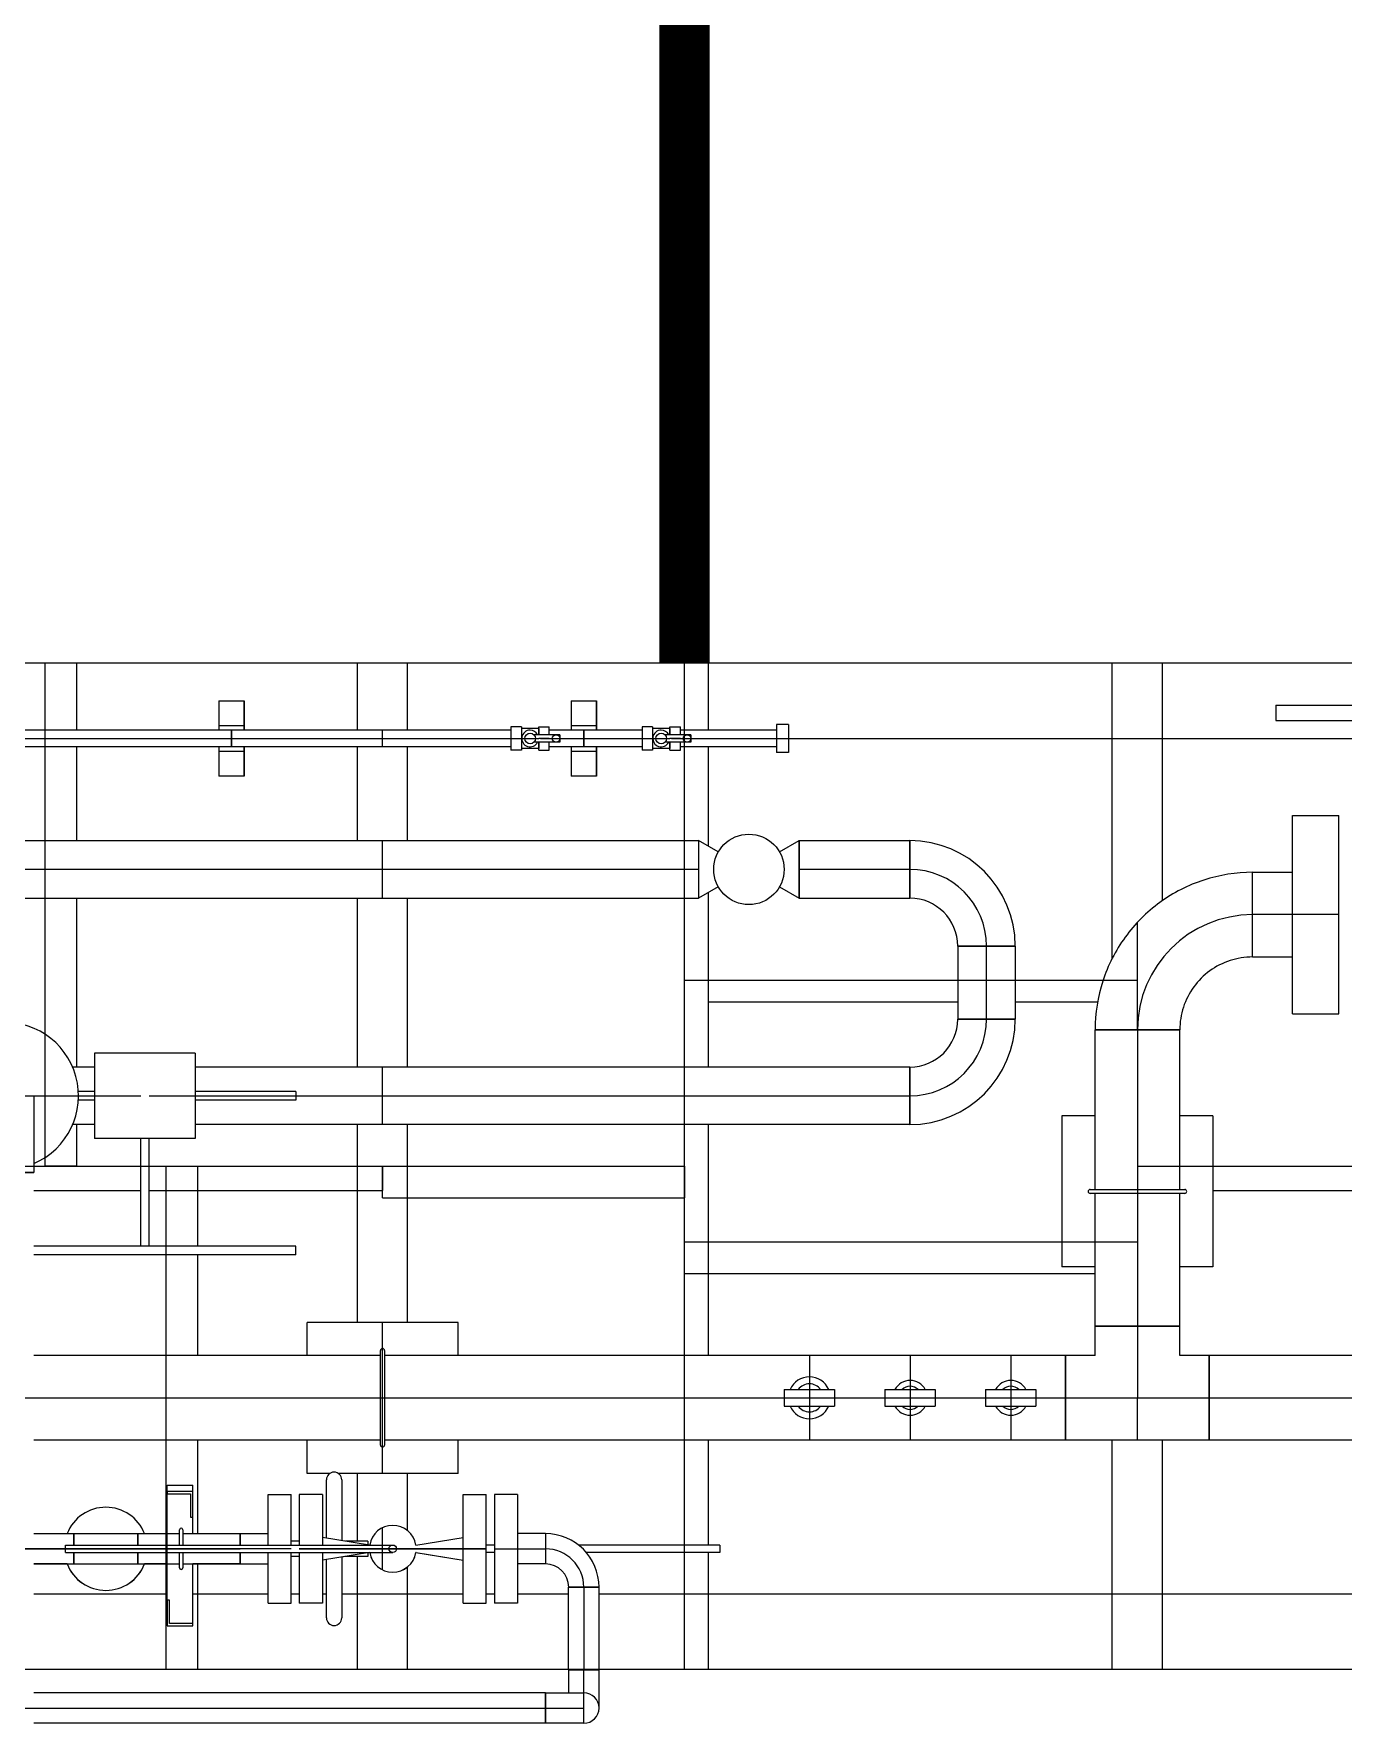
# Model space of a CAD drawing. Header units: inches. Extents: x 517790 to 538444, y 301815 to 302461.
# Drawn here: x 517887.727 to 517890.415, y 302300.91 to 302304.378 of the extents above; entities that cross this region are included whole.
import ezdxf

# ---------------------------------------------------------------- set-up
doc = ezdxf.new("R2010")
doc.units = ezdxf.units.IN
doc.header["$MEASUREMENT"] = 0
doc.layers.add('电气-接地设计-接地线', color=3, linetype='接地线')
doc.layers.add('硅胶总平面底图 工艺装置区', color=253, linetype='Continuous')
doc.styles.add('EESLTYPE', font='TXT.shx')
doc.linetypes.add('接地线', pattern='A,500,["/",EESLTYPE,S=200,R=0,X=0,Y=-100],-200,60,-200', length=960)

msp = doc.modelspace()

# ---------------------------------------------------------------- linework, layer by layer
at = {"layer": '电气-接地设计-接地线', "color": 1, "linetype": '接地线', "ltscale": 0.005, "const_width": 0.1033}
msp.add_lwpolyline([(517889.0625, 302303.0865), (517889.0625, 302318.0694)], dxfattribs=at)
at = {"layer": '硅胶总平面底图 工艺装置区', "color": 253, "linetype": 'Continuous', "lineweight": -3}
for p, q in [((517886.3758, 302303.0865), (517892.7988, 302303.0865)), ((517887.7501, 302302.9487), (517887.7501, 302303.0865)), ((517887.7501, 302303.0865), (517887.8152, 302303.0865)), ((517887.8152, 302302.9487), (517887.8152, 302303.0865)), ((517888.3908, 302302.9487), (517888.3908, 302303.0865)), ((517888.3908, 302303.0865), (517888.4941, 302303.0865)), ((517888.4941, 302302.9487), (517888.4941, 302303.0865)), ((517889.0625, 302302.9487), (517889.0625, 302303.0865)), ((517889.0625, 302303.0865), (517889.1121, 302303.0865)), ((517889.1121, 302302.9487), (517889.1121, 302303.0865)), ((517889.9408, 302302.4804), (517889.9408, 302303.0865)), ((517889.9408, 302303.0865), (517890.0441, 302303.0865)), ((517890.0441, 302302.5989), (517890.0441, 302303.0865)), ((517888.1066, 302303.009), (517888.1066, 302302.9487)), ((517888.1066, 302303.009), (517888.1066, 302302.9487)), ((517888.1066, 302303.009), (517888.1583, 302303.009)), ((517888.1066, 302303.009), (517888.1583, 302303.009)), ((517888.1583, 302302.9487), (517888.1583, 302303.009)), ((517888.1583, 302303.009), (517888.1583, 302302.9487)), ((517888.83, 302303.009), (517888.8816, 302303.009)), ((517888.83, 302303.009), (517888.8816, 302303.009)), ((517888.83, 302303.009), (517888.83, 302302.9487)), ((517888.83, 302303.009), (517888.83, 302302.9487)), ((517888.8816, 302302.9487), (517888.8816, 302303.009)), ((517888.8816, 302303.009), (517888.8816, 302302.9487)), ((517890.2768, 302302.9997), (517890.6384, 302302.9997)), ((517890.2768, 302302.9997), (517890.2768, 302302.9687)), ((517888.7062, 302302.9487), (517886.7406, 302302.9487)), ((517887.7501, 302302.9142), (517887.7501, 302302.9487)), ((517888.1066, 302302.9573), (517888.1066, 302302.9487)), ((517888.1066, 302302.9573), (517888.1066, 302302.9487)), ((517888.1583, 302302.9573), (517888.1066, 302302.9573)), ((517888.1583, 302302.9573), (517888.1066, 302302.9573)), ((517888.1325, 302302.9487), (517888.1325, 302302.9142)), ((517888.1325, 302302.9142), (517888.1325, 302302.9487)), ((517888.1583, 302302.9487), (517888.1583, 302302.9573)), ((517888.1583, 302302.9487), (517888.1583, 302302.9573)), ((517888.4425, 302302.9142), (517888.4425, 302302.9487)), ((517888.7062, 302302.9552), (517888.7062, 302302.9315)), ((517888.7275, 302302.9552), (517888.7062, 302302.9552)), ((517888.7275, 302302.9552), (517888.7275, 302302.9315)), ((517888.7636, 302302.952), (517888.7275, 302302.952)), ((517888.8065, 302302.9392), (517888.7534, 302302.9392)), ((517888.7636, 302302.9392), (517888.7636, 302302.9552)), ((517888.7636, 302302.9552), (517888.7849, 302302.9552)), ((517888.7636, 302302.952), (517888.7636, 302302.9392)), ((517888.7849, 302302.9392), (517888.7849, 302302.9552)), ((517888.9753, 302302.9487), (517888.7849, 302302.9487)), ((517888.8065, 302302.9392), (517888.8065, 302302.9315)), ((517888.8816, 302302.9573), (517888.83, 302302.9573)), ((517888.8816, 302302.9573), (517888.83, 302302.9573)), ((517888.83, 302302.9573), (517888.83, 302302.9487)), ((517888.83, 302302.9573), (517888.83, 302302.9487)), ((517888.8558, 302302.9142), (517888.8558, 302302.9487)), ((517888.8558, 302302.9487), (517888.8558, 302302.9142)), ((517888.8816, 302302.9487), (517888.8816, 302302.9573)), ((517888.8816, 302302.9487), (517888.8816, 302302.9573)), ((517888.9753, 302302.9552), (517888.9753, 302302.9315)), ((517888.9966, 302302.9552), (517888.9753, 302302.9552)), ((517888.9966, 302302.9552), (517888.9966, 302302.9315)), ((517889.0327, 302302.952), (517888.9966, 302302.952)), ((517889.0756, 302302.9392), (517889.0225, 302302.9392)), ((517889.0327, 302302.9392), (517889.0327, 302302.9552)), ((517889.0327, 302302.9552), (517889.054, 302302.9552)), ((517889.0327, 302302.952), (517889.0327, 302302.9392)), ((517889.054, 302302.9392), (517889.054, 302302.9552)), ((517889.2511, 302302.9487), (517889.054, 302302.9487)), ((517889.0625, 302302.9142), (517889.0625, 302302.9487)), ((517889.0756, 302302.9392), (517889.0756, 302302.9315)), ((517889.2511, 302302.9602), (517889.2511, 302302.9315)), ((517889.2757, 302302.9602), (517889.2511, 302302.9602)), ((517889.2757, 302302.9602), (517889.2757, 302302.9315)), ((517890.2768, 302302.9687), (517890.6384, 302302.9687)), ((517886.7406, 302302.9315), (517888.7062, 302302.9315)), ((517888.7062, 302302.9142), (517886.7406, 302302.9142)), ((517887.7501, 302302.7219), (517887.7501, 302302.9142)), ((517887.8152, 302302.7219), (517887.8152, 302302.9142)), ((517888.1066, 302302.9142), (517888.1066, 302302.9056)), ((517888.1066, 302302.9142), (517888.1066, 302302.9056)), ((517888.1066, 302302.9142), (517888.1066, 302302.854)), ((517888.1066, 302302.9142), (517888.1066, 302302.854)), ((517888.1066, 302302.9056), (517888.1583, 302302.9056)), ((517888.1066, 302302.9056), (517888.1583, 302302.9056)), ((517888.1583, 302302.9056), (517888.1583, 302302.9142)), ((517888.1583, 302302.9056), (517888.1583, 302302.9142)), ((517888.1583, 302302.854), (517888.1583, 302302.9142)), ((517888.1583, 302302.9142), (517888.1583, 302302.854)), ((517888.3908, 302302.7219), (517888.3908, 302302.9142)), ((517888.4941, 302302.7219), (517888.4941, 302302.9142)), ((517888.7062, 302302.9315), (517888.7242, 302302.9315)), ((517888.7062, 302302.9315), (517888.7062, 302302.9077)), ((517888.7062, 302302.9315), (517888.7242, 302302.9315)), ((517888.7275, 302302.9077), (517888.7062, 302302.9077)), ((517888.7242, 302302.9315), (517888.7275, 302302.9315)), ((517888.7275, 302302.9315), (517888.7345, 302302.9315)), ((517888.7275, 302302.9315), (517888.7275, 302302.9077)), ((517888.7636, 302302.911), (517888.7275, 302302.911)), ((517888.7345, 302302.9315), (517888.7636, 302302.9315)), ((517888.8065, 302302.9237), (517888.7534, 302302.9237)), ((517888.7636, 302302.9315), (517888.7636, 302302.9315)), ((517888.7849, 302302.9315), (517888.7636, 302302.9315)), ((517888.7636, 302302.9237), (517888.7636, 302302.911)), ((517888.7636, 302302.9077), (517888.7636, 302302.9237)), ((517888.7636, 302302.9077), (517888.7849, 302302.9077)), ((517888.7669, 302302.9315), (517888.8065, 302302.9315)), ((517888.7849, 302302.9077), (517888.7849, 302302.9237)), ((517888.9753, 302302.9142), (517888.7849, 302302.9142)), ((517888.8065, 302302.9315), (517888.8065, 302302.9237)), ((517888.8065, 302302.9315), (517888.9753, 302302.9315)), ((517888.83, 302302.9142), (517888.83, 302302.9056)), ((517888.83, 302302.9142), (517888.83, 302302.9056)), ((517888.83, 302302.9142), (517888.83, 302302.854)), ((517888.83, 302302.9142), (517888.83, 302302.854)), ((517888.83, 302302.9056), (517888.8816, 302302.9056)), ((517888.83, 302302.9056), (517888.8816, 302302.9056)), ((517888.8816, 302302.9056), (517888.8816, 302302.9142)), ((517888.8816, 302302.9056), (517888.8816, 302302.9142)), ((517888.8816, 302302.854), (517888.8816, 302302.9142)), ((517888.8816, 302302.9142), (517888.8816, 302302.854)), ((517888.9753, 302302.9315), (517888.9933, 302302.9315)), ((517888.9753, 302302.9315), (517888.9753, 302302.9077)), ((517888.9753, 302302.9315), (517888.9933, 302302.9315)), ((517888.9966, 302302.9077), (517888.9753, 302302.9077)), ((517888.9933, 302302.9315), (517888.9966, 302302.9315)), ((517888.9966, 302302.9315), (517889.0036, 302302.9315)), ((517888.9966, 302302.9315), (517888.9966, 302302.9077)), ((517889.0327, 302302.911), (517888.9966, 302302.911)), ((517889.0036, 302302.9315), (517889.0327, 302302.9315)), ((517889.0756, 302302.9237), (517889.0225, 302302.9237)), ((517889.0327, 302302.9315), (517889.0327, 302302.9315)), ((517889.054, 302302.9315), (517889.0327, 302302.9315)), ((517889.0327, 302302.9237), (517889.0327, 302302.911)), ((517889.0327, 302302.9077), (517889.0327, 302302.9237)), ((517889.0327, 302302.9077), (517889.054, 302302.9077)), ((517889.036, 302302.9315), (517889.0756, 302302.9315)), ((517889.054, 302302.9077), (517889.054, 302302.9237)), ((517889.2511, 302302.9142), (517889.054, 302302.9142)), ((517889.0625, 302302.7219), (517889.0625, 302302.9142)), ((517889.0756, 302302.9315), (517889.0756, 302302.9237)), ((517889.0756, 302302.9315), (517889.2511, 302302.9315)), ((517889.1121, 302302.7101), (517889.1121, 302302.9142)), ((517889.2511, 302302.9315), (517889.2691, 302302.9315)), ((517889.2511, 302302.9315), (517889.2511, 302302.9027)), ((517889.2511, 302302.9315), (517889.2691, 302302.9315)), ((517889.2757, 302302.9027), (517889.2511, 302302.9027)), ((517889.2691, 302302.9315), (517889.2757, 302302.9315)), ((517889.2757, 302302.9315), (517889.2757, 302302.9027)), ((517889.2757, 302302.9315), (517890.6229, 302302.9315)), ((517888.1583, 302302.854), (517888.1066, 302302.854)), ((517888.1583, 302302.854), (517888.1066, 302302.854)), ((517888.8816, 302302.854), (517888.83, 302302.854)), ((517888.8816, 302302.854), (517888.83, 302302.854)), ((517890.3107, 302302.5698), (517890.3107, 302302.7732)), ((517890.3107, 302302.7732), (517890.4058, 302302.7732)), ((517890.4058, 302302.5698), (517890.4058, 302302.7732)), ((517886.4482, 302302.7219), (517889.0914, 302302.7219)), ((517887.7501, 302302.6038), (517887.7501, 302302.7219)), ((517888.4425, 302302.6038), (517888.4425, 302302.7219)), ((517889.0625, 302302.6038), (517889.0625, 302302.7219)), ((517889.0914, 302302.7219), (517889.0914, 302302.6038)), ((517889.0914, 302302.7219), (517889.0914, 302302.6628)), ((517889.1319, 302302.6987), (517889.0914, 302302.7219)), ((517889.2575, 302302.6987), (517889.2981, 302302.7219)), ((517889.2981, 302302.7219), (517889.2981, 302302.6038)), ((517889.2981, 302302.7219), (517889.525, 302302.7219)), ((517889.2981, 302302.6038), (517889.2981, 302302.7219)), ((517889.525, 302302.6038), (517889.525, 302302.7219)), ((517889.525, 302302.7219), (517889.525, 302302.6038)), ((517889.0914, 302302.6628), (517886.4482, 302302.6628)), ((517889.0914, 302302.6628), (517889.0914, 302302.6038)), ((517889.525, 302302.6628), (517889.2981, 302302.6628)), ((517889.525, 302302.6628), (517889.525, 302302.6628)), ((517889.525, 302302.6628), (517889.525, 302302.6628)), ((517889.1319, 302302.6269), (517889.0914, 302302.6038)), ((517889.2575, 302302.6269), (517889.2981, 302302.6038)), ((517890.2287, 302302.4829), (517890.2287, 302302.6568)), ((517890.2287, 302302.5698), (517890.2287, 302302.6568)), ((517890.2287, 302302.6568), (517890.3107, 302302.6568)), ((517886.4482, 302302.6038), (517889.0914, 302302.6038)), ((517887.7501, 302302.3241), (517887.7501, 302302.6038)), ((517887.8152, 302302.2569), (517887.8152, 302302.6038)), ((517888.3908, 302302.2569), (517888.3908, 302302.6038)), ((517888.4941, 302302.2569), (517888.4941, 302302.6038)), ((517889.0625, 302302.2569), (517889.0625, 302302.6038)), ((517889.1121, 302302.2569), (517889.1121, 302302.6156)), ((517889.2981, 302302.6038), (517889.525, 302302.6038)), ((517890.2286, 302302.5698), (517890.2287, 302302.5698)), ((517890.2287, 302302.5698), (517890.2287, 302302.5698)), ((517890.4058, 302302.5698), (517890.2287, 302302.5698)), ((517890.2287, 302302.4829), (517890.2287, 302302.5698)), ((517890.3107, 302302.3664), (517890.3107, 302302.5698)), ((517890.4058, 302302.3664), (517890.4058, 302302.5698)), ((517889.9925, 302302.3336), (517889.9925, 302302.5541)), ((517889.6234, 302302.5053), (517889.7415, 302302.5053)), ((517889.7415, 302302.5053), (517889.6234, 302302.5053)), ((517889.6234, 302302.5053), (517889.6234, 302302.3553)), ((517889.6825, 302302.5054), (517889.6825, 302302.5054)), ((517889.6825, 302302.5054), (517889.6825, 302302.5053)), ((517889.6825, 302302.3553), (517889.6825, 302302.5053)), ((517889.7415, 302302.5053), (517889.7415, 302302.3553)), ((517890.2287, 302302.4829), (517890.3107, 302302.4829)), ((517889.0625, 302302.4355), (517889.1121, 302302.4355)), ((517889.1121, 302302.4355), (517889.6234, 302302.4355)), ((517889.6234, 302302.4355), (517889.7415, 302302.4355)), ((517889.7415, 302302.4355), (517889.922, 302302.4355)), ((517889.922, 302302.4355), (517889.9925, 302302.4355)), ((517889.1121, 302302.3911), (517889.6234, 302302.3911)), ((517889.7415, 302302.3911), (517889.9107, 302302.3911)), ((517889.6234, 302302.3553), (517889.7415, 302302.3553)), ((517889.7415, 302302.3553), (517889.6234, 302302.3553)), ((517889.6825, 302302.3553), (517889.6825, 302302.3553)), ((517889.6825, 302302.3553), (517889.6825, 302302.3553)), ((517890.3107, 302302.3664), (517890.4058, 302302.3664)), ((517887.7501, 302302.0716), (517887.7501, 302302.3241)), ((517890.0794, 302302.3336), (517889.9055, 302302.3336)), ((517889.9055, 302302.3336), (517890.0794, 302302.3336)), ((517889.9055, 302302.0056), (517889.9055, 302302.3336)), ((517889.9925, 302302.3336), (517889.9925, 302302.3336)), ((517889.9925, 302302.3336), (517889.9925, 302302.3336)), ((517889.9925, 302302.3336), (517889.9925, 302302.0056)), ((517890.0794, 302302.0056), (517890.0794, 302302.3336)), ((517887.8514, 302302.2857), (517887.8514, 302302.11)), ((517888.0581, 302302.2857), (517887.8514, 302302.2857)), ((517888.0581, 302302.2857), (517888.0581, 302302.11)), ((517887.8514, 302302.2569), (517887.8064, 302302.2569)), ((517889.525, 302302.2569), (517888.0581, 302302.2569)), ((517888.4425, 302302.1388), (517888.4425, 302302.2569)), ((517889.0625, 302302.1388), (517889.0625, 302302.2569)), ((517889.525, 302302.2569), (517889.525, 302302.1388)), ((517889.525, 302302.1388), (517889.525, 302302.2569)), ((517887.5594, 302302.1978), (517887.7756, 302302.1978)), ((517887.7265, 302302.1978), (517887.7265, 302302.0403)), ((517887.7756, 302302.1978), (517887.7756, 302302.1978)), ((517887.7756, 302302.1978), (517887.7756, 302302.1978)), ((517887.7756, 302302.1978), (517887.946, 302302.1978)), ((517887.8514, 302302.2066), (517887.8181, 302302.2066)), ((517887.8514, 302302.189), (517887.8181, 302302.189)), ((517887.9635, 302302.1978), (517888.2647, 302302.1978)), ((517888.2647, 302302.2066), (517888.0581, 302302.2066)), ((517888.2647, 302302.189), (517888.0581, 302302.189)), ((517888.2647, 302302.2066), (517888.2647, 302302.189)), ((517888.2647, 302302.1978), (517889.525, 302302.1978)), ((517889.525, 302302.1978), (517889.525, 302302.1978)), ((517889.525, 302302.1978), (517889.525, 302302.1978)), ((517889.9055, 302302.1565), (517889.8375, 302302.1565)), ((517889.8375, 302302.1565), (517889.8375, 302301.8465)), ((517890.1474, 302302.1565), (517890.0794, 302302.1565)), ((517890.1474, 302302.1565), (517890.1474, 302301.8465)), ((517887.8514, 302302.1388), (517887.8064, 302302.1388)), ((517887.8152, 302302.0532), (517887.8152, 302302.1388)), ((517888.0581, 302302.11), (517887.8514, 302302.11)), ((517887.946, 302301.8889), (517887.946, 302302.11)), ((517887.9635, 302301.8889), (517887.9635, 302302.11)), ((517889.525, 302302.1388), (517888.0581, 302302.1388)), ((517888.3908, 302301.7328), (517888.3908, 302302.1388)), ((517888.4941, 302301.7328), (517888.4941, 302302.1388)), ((517889.0625, 302301.6648), (517889.0625, 302302.1388)), ((517889.1121, 302301.6648), (517889.1121, 302302.1388)), ((517887.7501, 302302.0532), (517887.7501, 302302.0716)), ((517887.6084, 302302.0532), (517887.7265, 302302.0532)), ((517887.6084, 302302.0403), (517887.7265, 302302.0403)), ((517887.7265, 302302.0403), (517887.6084, 302302.0403)), ((517887.7265, 302302.0532), (517887.946, 302302.0532)), ((517887.8152, 302302.0532), (517887.7501, 302302.0532)), ((517887.946, 302302.0532), (517887.9635, 302302.0532)), ((517887.9635, 302302.0532), (517888.4425, 302302.0532)), ((517887.9981, 302301.8889), (517887.9981, 302302.0532)), ((517887.9981, 302302.0532), (517888.0632, 302302.0532)), ((517888.0632, 302301.8889), (517888.0632, 302302.0532)), ((517888.4425, 302302.0532), (517888.4425, 302302.0036)), ((517888.4425, 302301.9881), (517888.4425, 302302.0532)), ((517888.4425, 302302.0532), (517889.0625, 302302.0532)), ((517889.0625, 302302.0532), (517889.0625, 302301.9881)), ((517889.9925, 302302.0532), (517890.1474, 302302.0532)), ((517890.1474, 302302.0532), (517891.5424, 302302.0532)), ((517887.7265, 302302.0036), (517887.946, 302302.0036)), ((517887.9635, 302302.0036), (517888.4425, 302302.0036)), ((517889.8953, 302302.0056), (517890.0896, 302302.0056)), ((517889.9925, 302302.0056), (517889.9925, 302301.9974)), ((517890.1474, 302302.0036), (517891.5424, 302302.0036)), ((517888.4425, 302301.9881), (517889.0625, 302301.9881)), ((517890.0896, 302301.9974), (517889.8953, 302301.9974)), ((517889.9055, 302301.7253), (517889.9055, 302301.9974)), ((517889.9925, 302301.9974), (517889.9925, 302301.7253)), ((517890.0794, 302301.7253), (517890.0794, 302301.9974)), ((517889.0625, 302301.8982), (517889.8375, 302301.8982)), ((517889.0625, 302301.8331), (517889.0625, 302301.8982)), ((517889.8375, 302301.8982), (517889.9925, 302301.8982)), ((517888.2647, 302301.8889), (517887.7265, 302301.8889)), ((517888.2647, 302301.8713), (517887.7265, 302301.8713)), ((517887.9981, 302301.8713), (517887.9981, 302301.8889)), ((517887.9981, 302301.6648), (517887.9981, 302301.8713)), ((517888.0632, 302301.6648), (517888.0632, 302301.8713)), ((517888.2647, 302301.8713), (517888.2647, 302301.8889)), ((517889.0625, 302301.8331), (517889.9055, 302301.8331)), ((517889.9055, 302301.8465), (517889.8375, 302301.8465)), ((517890.1474, 302301.8465), (517890.0794, 302301.8465)), ((517888.2875, 302301.6648), (517888.2875, 302301.7328)), ((517888.5975, 302301.7328), (517888.2875, 302301.7328)), ((517888.4425, 302301.4228), (517888.4425, 302301.7328)), ((517888.5975, 302301.6648), (517888.5975, 302301.7328)), ((517890.0794, 302301.7253), (517889.9055, 302301.7253)), ((517889.9055, 302301.6648), (517889.9055, 302301.7253)), ((517889.9055, 302301.7253), (517890.0794, 302301.7253)), ((517889.9408, 302301.7253), (517889.9408, 302301.7253)), ((517889.9925, 302301.7253), (517889.9925, 302301.7253)), ((517889.9925, 302301.7253), (517889.9925, 302301.5778)), ((517890.0441, 302301.7253), (517890.0441, 302301.7253)), ((517890.0794, 302301.6648), (517890.0794, 302301.7253)), ((517888.4383, 302301.6648), (517887.7265, 302301.6648)), ((517887.9981, 302301.4909), (517887.9981, 302301.6648)), ((517888.4383, 302301.4807), (517888.4383, 302301.675)), ((517888.4466, 302301.675), (517888.4466, 302301.4807)), ((517889.319, 302301.6648), (517888.4466, 302301.6648)), ((517889.0625, 302301.4909), (517889.0625, 302301.6648)), ((517889.319, 302301.6648), (517889.319, 302301.4909)), ((517889.5257, 302301.6648), (517889.319, 302301.6648)), ((517889.5257, 302301.6648), (517889.5257, 302301.4909)), ((517889.7324, 302301.6648), (517889.5257, 302301.6648)), ((517889.7324, 302301.6648), (517889.7324, 302301.4909)), ((517889.8449, 302301.6648), (517889.7324, 302301.6648)), ((517889.8449, 302301.5778), (517889.8449, 302301.6648)), ((517889.845, 302301.6648), (517889.845, 302301.4909)), ((517889.9055, 302301.6648), (517889.845, 302301.6648)), ((517890.14, 302301.6648), (517890.0794, 302301.6648)), ((517890.14, 302301.6648), (517890.14, 302301.4909)), ((517890.14, 302301.4909), (517890.14, 302301.6648)), ((517890.8419, 302301.6648), (517890.14, 302301.6648)), ((517889.2674, 302301.595), (517889.319, 302301.595)), ((517889.2674, 302301.595), (517889.2674, 302301.5606)), ((517889.319, 302301.595), (517889.3707, 302301.595)), ((517889.3707, 302301.595), (517889.3707, 302301.5606)), ((517889.474, 302301.595), (517889.5257, 302301.595)), ((517889.474, 302301.595), (517889.474, 302301.5606)), ((517889.5257, 302301.595), (517889.5774, 302301.595)), ((517889.5774, 302301.595), (517889.5774, 302301.5606)), ((517889.6807, 302301.595), (517889.7324, 302301.595)), ((517889.6807, 302301.595), (517889.6807, 302301.5606)), ((517889.7324, 302301.595), (517889.784, 302301.595)), ((517889.784, 302301.595), (517889.784, 302301.5606)), ((517887.6084, 302301.5778), (517887.7265, 302301.5778)), ((517887.7265, 302301.5778), (517888.4383, 302301.5778)), ((517888.4383, 302301.5778), (517888.4466, 302301.5778)), ((517888.4466, 302301.5778), (517889.2674, 302301.5778)), ((517889.2674, 302301.5778), (517889.319, 302301.5778)), ((517889.2674, 302301.5606), (517889.319, 302301.5606)), ((517889.319, 302301.5778), (517889.319, 302301.5778)), ((517889.319, 302301.5778), (517889.319, 302301.5778)), ((517889.319, 302301.5778), (517889.3707, 302301.5778)), ((517889.319, 302301.5606), (517889.3707, 302301.5606)), ((517889.3707, 302301.5778), (517889.474, 302301.5778)), ((517889.474, 302301.5778), (517889.5257, 302301.5778)), ((517889.474, 302301.5606), (517889.5257, 302301.5606)), ((517889.5257, 302301.5778), (517889.5257, 302301.5778)), ((517889.5257, 302301.5778), (517889.5257, 302301.5778)), ((517889.5257, 302301.5778), (517889.5774, 302301.5778)), ((517889.5257, 302301.5606), (517889.5774, 302301.5606)), ((517889.5774, 302301.5778), (517889.6807, 302301.5778)), ((517889.6807, 302301.5778), (517889.7324, 302301.5778)), ((517889.6807, 302301.5606), (517889.7324, 302301.5606)), ((517889.7324, 302301.5778), (517889.7323, 302301.5778)), ((517889.7324, 302301.5778), (517889.7324, 302301.5778)), ((517889.7324, 302301.5778), (517889.784, 302301.5778)), ((517889.7324, 302301.5606), (517889.784, 302301.5606)), ((517889.784, 302301.5778), (517889.8449, 302301.5778)), ((517889.8449, 302301.5778), (517889.845, 302301.5778)), ((517889.8449, 302301.4909), (517889.8449, 302301.5778)), ((517889.845, 302301.5778), (517890.14, 302301.5778)), ((517889.9925, 302301.4909), (517889.9925, 302301.5778)), ((517890.14, 302301.5778), (517890.1399, 302301.5778)), ((517890.1399, 302301.5778), (517890.1399, 302301.5778)), ((517890.14, 302301.5778), (517890.8224, 302301.5778)), ((517888.4383, 302301.4909), (517887.7265, 302301.4909)), ((517887.9981, 302301.299), (517887.9981, 302301.4909)), ((517888.0632, 302301.299), (517888.0632, 302301.4909)), ((517888.2875, 302301.4228), (517888.2875, 302301.4909)), ((517889.319, 302301.4909), (517888.4466, 302301.4909)), ((517888.5975, 302301.4228), (517888.5975, 302301.4909)), ((517889.0625, 302301.2756), (517889.0625, 302301.4909)), ((517889.1121, 302301.2756), (517889.1121, 302301.4909)), ((517889.5257, 302301.4909), (517889.319, 302301.4909)), ((517889.7324, 302301.4909), (517889.5257, 302301.4909)), ((517889.8449, 302301.4909), (517889.7324, 302301.4909)), ((517890.14, 302301.4909), (517889.845, 302301.4909)), ((517889.9408, 302301.0198), (517889.9408, 302301.4909)), ((517890.0441, 302301.0198), (517890.0441, 302301.4909)), ((517890.8419, 302301.4909), (517890.14, 302301.4909)), ((517888.3345, 302301.4228), (517888.2875, 302301.4228)), ((517888.5975, 302301.4228), (517888.3515, 302301.4228)), ((517888.3908, 302301.2836), (517888.3908, 302301.4228)), ((517888.4941, 302301.3049), (517888.4941, 302301.4228)), ((517888.0004, 302301.3986), (517888.0529, 302301.3986)), ((517888.0004, 302301.3856), (517888.0004, 302301.3986)), ((517888.0004, 302301.3856), (517888.0004, 302301.3807)), ((517888.0529, 302301.3856), (517888.0004, 302301.3856)), ((517888.0004, 302301.299), (517888.0004, 302301.3807)), ((517888.0004, 302301.3807), (517888.048, 302301.3807)), ((517888.048, 302301.3807), (517888.048, 302301.3331)), ((517888.0529, 302301.3856), (517888.0529, 302301.3986)), ((517888.0529, 302301.3331), (517888.0529, 302301.3856)), ((517888.2075, 302301.2756), (517888.2075, 302301.3794)), ((517888.2075, 302301.3794), (517888.255, 302301.3794)), ((517888.255, 302301.2756), (517888.255, 302301.3794)), ((517888.2716, 302301.3794), (517888.2716, 302301.2756)), ((517888.3191, 302301.3794), (517888.2716, 302301.3794)), ((517888.3191, 302301.3794), (517888.3191, 302301.2756)), ((517888.3273, 302301.29), (517888.3273, 302301.4096)), ((517888.3588, 302301.4096), (517888.3588, 302301.2849)), ((517888.608, 302301.2679), (517888.608, 302301.3794)), ((517888.608, 302301.3794), (517888.6555, 302301.3794)), ((517888.6555, 302301.2679), (517888.6555, 302301.3794)), ((517888.6721, 302301.3794), (517888.6721, 302301.2679)), ((517888.7196, 302301.3794), (517888.6721, 302301.3794)), ((517888.7196, 302301.3794), (517888.7196, 302301.2679)), ((517888.026, 302301.2756), (517888.026, 302301.3071)), ((517888.0322, 302301.3071), (517888.0322, 302301.2756)), ((517888.048, 302301.3331), (517888.0529, 302301.3331)), ((517888.0529, 302301.299), (517888.0529, 302301.3331)), ((517888.4425, 302301.2247), (517888.4425, 302301.311)), ((517887.7265, 302301.299), (517887.8089, 302301.299)), ((517887.7919, 302301.2679), (517887.7919, 302301.2756)), ((517887.7919, 302301.2756), (517888.4635, 302301.2756)), ((517887.8089, 302301.2756), (517887.8089, 302301.299)), ((517887.8089, 302301.299), (517887.9401, 302301.299)), ((517887.8089, 302301.299), (517887.8089, 302301.2756)), ((517887.9401, 302301.2756), (517887.9401, 302301.299)), ((517887.9401, 302301.299), (517887.9401, 302301.2756)), ((517887.9401, 302301.299), (517888.026, 302301.299)), ((517887.9981, 302301.2367), (517887.9981, 302301.299)), ((517888.0004, 302301.2367), (517888.0004, 302301.299)), ((517888.0322, 302301.299), (517888.15, 302301.299)), ((517888.15, 302301.299), (517888.15, 302301.2756)), ((517888.15, 302301.2756), (517888.15, 302301.299)), ((517888.15, 302301.299), (517888.2075, 302301.299)), ((517888.2716, 302301.2836), (517888.255, 302301.2836)), ((517888.4158, 302301.2756), (517888.3191, 302301.2913)), ((517888.4126, 302301.2836), (517888.3667, 302301.2836)), ((517888.4126, 302301.2836), (517888.4126, 302301.2762)), ((517888.5109, 302301.2756), (517888.608, 302301.2913)), ((517888.5111, 302301.2756), (517888.5109, 302301.2756)), ((517888.6721, 302301.2756), (517888.6555, 302301.2756)), ((517888.7771, 302301.299), (517888.7196, 302301.299)), ((517888.7771, 302301.299), (517888.7771, 302301.2367)), ((517888.7771, 302301.299), (517888.7771, 302301.2679)), ((517889.1352, 302301.2756), (517888.8449, 302301.2756)), ((517889.0625, 302301.2601), (517889.0625, 302301.2756)), ((517889.1352, 302301.2756), (517889.1352, 302301.2678)), ((517887.7265, 302301.2679), (517887.6084, 302301.2679)), ((517887.6348, 302301.2678), (517887.8089, 302301.2678)), ((517887.7919, 302301.2679), (517887.7265, 302301.2679)), ((517887.7919, 302301.2601), (517887.7919, 302301.2679)), ((517887.8089, 302301.2679), (517887.7919, 302301.2679)), ((517887.7919, 302301.2601), (517888.4635, 302301.2601)), ((517887.9401, 302301.2679), (517887.8089, 302301.2679)), ((517887.8089, 302301.2679), (517887.8089, 302301.2679)), ((517887.8089, 302301.2679), (517887.8089, 302301.2679)), ((517887.8089, 302301.2678), (517887.9401, 302301.2678)), ((517887.8089, 302301.2678), (517887.8089, 302301.2678)), ((517887.8089, 302301.2367), (517887.8089, 302301.2601)), ((517887.8089, 302301.2601), (517887.8089, 302301.2367)), ((517887.8745, 302301.2679), (517887.8745, 302301.2679)), ((517887.8745, 302301.2678), (517887.8745, 302301.2679)), ((517887.8745, 302301.2679), (517887.8745, 302301.2679)), ((517887.9401, 302301.2679), (517887.9401, 302301.2679)), ((517888.15, 302301.2679), (517887.9401, 302301.2679)), ((517887.9401, 302301.2678), (517888.15, 302301.2678)), ((517887.9401, 302301.2678), (517887.9401, 302301.2678)), ((517887.9401, 302301.2678), (517887.9401, 302301.2678)), ((517887.9401, 302301.2367), (517887.9401, 302301.2601)), ((517887.9401, 302301.2601), (517887.9401, 302301.2367)), ((517888.026, 302301.2286), (517888.026, 302301.2601)), ((517888.0322, 302301.2601), (517888.0322, 302301.2286)), ((517888.255, 302301.2679), (517888.15, 302301.2679)), ((517888.255, 302301.2678), (517888.15, 302301.2678)), ((517888.15, 302301.2601), (517888.15, 302301.2367)), ((517888.15, 302301.2367), (517888.15, 302301.2601)), ((517888.2075, 302301.1563), (517888.2075, 302301.2601)), ((517888.255, 302301.1563), (517888.255, 302301.2601)), ((517888.2716, 302301.2521), (517888.255, 302301.2521)), ((517888.6555, 302301.2679), (517888.2716, 302301.2679)), ((517888.2716, 302301.2678), (517888.6555, 302301.2678)), ((517888.2716, 302301.2601), (517888.2716, 302301.1563)), ((517888.3191, 302301.2601), (517888.3191, 302301.1563)), ((517888.4158, 302301.2601), (517888.3191, 302301.2444)), ((517888.3273, 302301.2457), (517888.3191, 302301.2444)), ((517888.3273, 302301.1261), (517888.3273, 302301.2457)), ((517888.3667, 302301.2521), (517888.3588, 302301.2508)), ((517888.3588, 302301.2509), (517888.3588, 302301.1261)), ((517888.4126, 302301.2521), (517888.3664, 302301.2521)), ((517888.3908, 302301.0198), (517888.3908, 302301.2521)), ((517888.416, 302301.2601), (517888.4126, 302301.2596)), ((517888.4126, 302301.2596), (517888.4126, 302301.2521)), ((517888.5109, 302301.2602), (517888.608, 302301.2444)), ((517888.5115, 302301.2601), (517888.5109, 302301.2601)), ((517888.5113, 302301.2601), (517888.608, 302301.2444)), ((517888.608, 302301.1563), (517888.608, 302301.2679)), ((517888.6555, 302301.1563), (517888.6555, 302301.2679)), ((517888.6721, 302301.2601), (517888.6555, 302301.2601)), ((517888.6721, 302301.2679), (517888.7771, 302301.2679)), ((517888.6721, 302301.2679), (517888.6721, 302301.1563)), ((517888.6721, 302301.2678), (517888.7771, 302301.2678)), ((517888.7196, 302301.2679), (517888.7196, 302301.1563)), ((517888.7771, 302301.2679), (517888.7771, 302301.2679)), ((517888.7771, 302301.2679), (517888.7771, 302301.2679)), ((517888.7771, 302301.2679), (517888.7771, 302301.2367)), ((517888.7771, 302301.2678), (517888.7771, 302301.2678)), ((517888.7771, 302301.2678), (517888.7771, 302301.2678)), ((517889.1352, 302301.2601), (517888.861, 302301.2601)), ((517889.0625, 302301.0198), (517889.0625, 302301.2601)), ((517889.1121, 302301.0198), (517889.1121, 302301.2601)), ((517889.1352, 302301.2678), (517889.1352, 302301.2601)), ((517887.7951, 302301.2367), (517887.7265, 302301.2367)), ((517887.7265, 302301.2367), (517887.8089, 302301.2367)), ((517887.8089, 302301.2367), (517887.9401, 302301.2367)), ((517887.9401, 302301.2367), (517888.026, 302301.2367)), ((517888.0004, 302301.2367), (517887.9539, 302301.2367)), ((517887.9981, 302301.0198), (517887.9981, 302301.2367)), ((517888.0004, 302301.1622), (517888.0004, 302301.2367)), ((517888.0322, 302301.2367), (517888.15, 302301.2367)), ((517888.0529, 302301.1146), (517888.0529, 302301.2367)), ((517888.15, 302301.2367), (517888.0529, 302301.2367)), ((517888.0632, 302301.0198), (517888.0632, 302301.2367)), ((517888.15, 302301.2367), (517888.15, 302301.2367)), ((517888.15, 302301.2367), (517888.15, 302301.2367)), ((517888.15, 302301.2367), (517888.2075, 302301.2367)), ((517888.15, 302301.2367), (517888.2075, 302301.2367)), ((517888.4941, 302301.0198), (517888.4941, 302301.2308)), ((517888.7771, 302301.2367), (517888.7196, 302301.2367)), ((517888.7771, 302301.2367), (517888.7196, 302301.2367)), ((517888.7771, 302301.2367), (517888.7771, 302301.2367)), ((517888.7771, 302301.2367), (517888.7771, 302301.2367)), ((517888.0004, 302301.1748), (517887.7265, 302301.1748)), ((517888.2075, 302301.1748), (517888.0529, 302301.1748)), ((517888.2716, 302301.1748), (517888.255, 302301.1748)), ((517888.3273, 302301.1748), (517888.3191, 302301.1748)), ((517888.608, 302301.1748), (517888.3588, 302301.1748)), ((517888.6721, 302301.1748), (517888.6555, 302301.1748)), ((517888.8246, 302301.1748), (517888.7196, 302301.1748)), ((517888.8246, 302301.1891), (517888.8558, 302301.1891)), ((517888.8246, 302301.0197), (517888.8246, 302301.1891)), ((517888.887, 302301.1891), (517888.8246, 302301.1891)), ((517888.8558, 302301.1891), (517888.8558, 302301.1892)), ((517888.8558, 302301.1891), (517888.8558, 302301.0197)), ((517888.8558, 302301.1891), (517888.887, 302301.1891)), ((517888.8558, 302301.1891), (517888.8558, 302301.1891)), ((517888.887, 302301.0197), (517888.887, 302301.1891)), ((517890.9388, 302301.1748), (517888.887, 302301.1748)), ((517888.0054, 302301.1622), (517888.0004, 302301.1622)), ((517888.0004, 302301.1622), (517888.0004, 302301.1097)), ((517888.0054, 302301.1146), (517888.0054, 302301.1622)), ((517888.2075, 302301.1563), (517888.2075, 302301.1563)), ((517888.2075, 302301.1563), (517888.255, 302301.1563)), ((517888.2075, 302301.1563), (517888.255, 302301.1563)), ((517888.255, 302301.1563), (517888.255, 302301.1563)), ((517888.2716, 302301.1563), (517888.2716, 302301.1563)), ((517888.3191, 302301.1563), (517888.2716, 302301.1563)), ((517888.3191, 302301.1563), (517888.2716, 302301.1563)), ((517888.3191, 302301.1563), (517888.3191, 302301.1563)), ((517888.608, 302301.1563), (517888.608, 302301.1563)), ((517888.608, 302301.1563), (517888.6555, 302301.1563)), ((517888.608, 302301.1563), (517888.6555, 302301.1563)), ((517888.6555, 302301.1563), (517888.6555, 302301.1563)), ((517888.7196, 302301.1563), (517888.6721, 302301.1563)), ((517888.6721, 302301.1563), (517888.6721, 302301.1563)), ((517888.7196, 302301.1563), (517888.6721, 302301.1563)), ((517888.7196, 302301.1563), (517888.7196, 302301.1563)), ((517888.0004, 302301.1097), (517888.0529, 302301.1097)), ((517888.0529, 302301.1146), (517888.0054, 302301.1146)), ((517888.0529, 302301.1097), (517888.0529, 302301.1146)), ((517887.7265, 302301.0198), (517887.6086, 302301.0198)), ((517888.8246, 302301.0198), (517887.7265, 302301.0198)), ((517888.0632, 302301.0198), (517887.9981, 302301.0198)), ((517888.4941, 302301.0198), (517888.3908, 302301.0198)), ((517888.887, 302301.0198), (517888.8246, 302301.0198)), ((517888.8246, 302301.0197), (517888.8558, 302301.0197)), ((517888.8246, 302301.0197), (517888.8558, 302301.0197)), ((517888.8246, 302301.0197), (517888.8246, 302300.9721)), ((517888.8558, 302301.0197), (517888.887, 302301.0197)), ((517888.8558, 302301.0197), (517888.8558, 302301.0197)), ((517888.8558, 302301.0197), (517888.8558, 302301.0197)), ((517888.8558, 302300.9721), (517888.8558, 302301.0197)), ((517888.8558, 302301.0197), (517888.887, 302301.0197)), ((517890.9388, 302301.0198), (517888.887, 302301.0198)), ((517888.887, 302300.941), (517888.887, 302301.0197)), ((517889.1121, 302301.0198), (517889.0625, 302301.0198)), ((517890.0441, 302301.0198), (517889.9408, 302301.0198)), ((517888.7771, 302300.9721), (517887.7265, 302300.9721)), ((517888.7771, 302300.9098), (517888.7771, 302300.9721)), ((517888.7771, 302300.9721), (517888.7771, 302300.9098)), ((517888.7771, 302300.9721), (517888.8558, 302300.9721)), ((517888.8558, 302300.941), (517888.8558, 302300.9721)), ((517887.6084, 302300.941), (517887.7265, 302300.941)), ((517887.7265, 302300.941), (517888.7771, 302300.941)), ((517888.7771, 302300.941), (517888.7771, 302300.941)), ((517888.7771, 302300.941), (517888.7771, 302300.941)), ((517888.7771, 302300.941), (517888.8558, 302300.941)), ((517888.8558, 302300.9098), (517888.8558, 302300.941)), ((517888.7771, 302300.9098), (517887.7265, 302300.9098)), ((517888.8558, 302300.9098), (517888.7771, 302300.9098))]:
    msp.add_line(p, q, dxfattribs=at)
for centre, radius in [((517888.7456, 302302.9315), 0.011), ((517888.7988, 302302.9315), 0.00775), ((517889.0147, 302302.9315), 0.011), ((517889.0679, 302302.9315), 0.00775), ((517889.1947, 302302.6628), 0.0723), ((517888.4635, 302301.2679), 0.00775)]:
    msp.add_circle(centre, radius, dxfattribs=at)
for centre, radius, start, end in [((517888.7456, 302302.9315), 0.0172, 90, 333.2048), ((517888.7456, 302302.9315), 0.0172, 26.7952, 90), ((517889.0147, 302302.9315), 0.0172, 90, 333.2048), ((517889.0147, 302302.9315), 0.0172, 26.7952, 90), ((517889.525, 302302.5053), 0.2165, 0, 90), ((517889.525, 302302.5053), 0.1575, 0, 90), ((517889.525, 302302.5053), 0.0984, 0, 90), ((517890.2287, 302302.3336), 0.2362, 90, 180), ((517887.6675, 302302.1978), 0.1509, 293.0357, 180), ((517889.525, 302302.3553), 0.1575, 270, 0), ((517889.525, 302302.3553), 0.2165, 270, 0), ((517889.525, 302302.3553), 0.0984, 270, 0), ((517889.8953, 302302.0015), 0.00413, 90, 270), ((517890.0896, 302302.0015), 0.00413, 270, 90), ((517888.4425, 302301.675), 0.00413, 0, 180), ((517889.319, 302301.5778), 0.0431, 23.5216, 156.4784), ((517889.319, 302301.5778), 0.0287, 36.7726, 143.2274), ((517889.5257, 302301.5778), 0.0356, 28.8738, 151.1262), ((517889.5257, 302301.5778), 0.0238, 46.4125, 133.5875), ((517889.7324, 302301.5778), 0.0356, 28.8738, 151.1262), ((517889.7324, 302301.5778), 0.0238, 46.4125, 133.5875), ((517889.319, 302301.5778), 0.0431, 203.5216, 336.4784), ((517889.319, 302301.5778), 0.0287, 216.7726, 323.2274), ((517889.5257, 302301.5778), 0.0356, 208.8738, 331.1262), ((517889.5257, 302301.5778), 0.0238, 226.4125, 313.5875), ((517889.7324, 302301.5778), 0.0356, 208.8738, 331.1262), ((517889.7324, 302301.5778), 0.0238, 226.4125, 313.5875), ((517888.4425, 302301.4807), 0.00413, 180, 0), ((517888.343, 302301.4096), 0.0157, 0, 180), ((517887.8745, 302301.2679), 0.0853, 21.436, 158.5639), ((517888.0291, 302301.3071), 0.0031, 359.9997, 179.9997), ((517888.4635, 302301.2679), 0.048, 9.2208, 170.7082), ((517888.7771, 302301.1891), 0.1099, 0, 90), ((517888.4635, 302301.2679), 0.048, 189.2918, 350.7792), ((517888.4635, 302301.2678), 0.048, 189.2459, 350.7082), ((517888.7771, 302301.1891), 0.0787, 0, 90), ((517888.7771, 302301.1891), 0.0787, 0, 90), ((517887.8745, 302301.2678), 0.0853, 201.4103, 338.5896), ((517887.8745, 302301.2678), 0.0853, 201.4118, 338.588), ((517887.8745, 302301.2679), 0.0853, 201.4225, 338.5774), ((517887.8745, 302301.2678), 0.0853, 201.408, 338.5919), ((517887.8745, 302301.2679), 0.0853, 201.4248, 338.5751), ((517887.8745, 302301.2679), 0.0853, 201.4264, 338.5735), ((517887.8745, 302301.2679), 0.0312, 268.8124, 271.1875), ((517887.8745, 302301.2679), 0.0312, 269.069, 270.9309), ((517888.0291, 302301.2286), 0.0031, 179.9997, 359.9997), ((517888.7771, 302301.1891), 0.0476, 0, 90), ((517888.7771, 302301.1891), 0.0476, 0, 90), ((517888.343, 302301.1261), 0.0157, 180, 0), ((517888.8558, 302300.941), 0.0312, 270, 90), ((517888.8558, 302300.941), 0.0312, 270, 90)]:
    msp.add_arc(centre, radius, start, end, dxfattribs=at)
for points in [[(517890.2287, 302302.6568), (517890.1948, 302302.6568), (517890.161, 302302.6514), (517890.1288, 302302.6409), (517890.0966, 302302.6305), (517890.0661, 302302.6149), (517890.0387, 302302.595), (517890.0113, 302302.5752), (517889.9871, 302302.5509), (517889.9672, 302302.5236), (517889.9473, 302302.4962), (517889.9318, 302302.4656), (517889.9213, 302302.4335), (517889.9109, 302302.4013), (517889.9055, 302302.3674), (517889.9055, 302302.3336)], [(517890.2287, 302302.4829), (517890.213, 302302.4829), (517890.1974, 302302.4804), (517890.1825, 302302.4756), (517890.1677, 302302.4707), (517890.1536, 302302.4636), (517890.1409, 302302.4544), (517890.1283, 302302.4452), (517890.1171, 302302.434), (517890.1079, 302302.4213), (517890.0987, 302302.4087), (517890.0915, 302302.3946), (517890.0867, 302302.3797), (517890.0819, 302302.3649), (517890.0794, 302302.3492), (517890.0794, 302302.3336)]]:
    msp.add_open_spline(points, degree=3, knots=[4.712389, 4.712389, 4.712389, 4.712389, 5.026548, 5.026548, 5.026548, 5.340708, 5.340708, 5.340708, 5.654867, 5.654867, 5.654867, 5.969026, 5.969026, 5.969026, 6.283185, 6.283185, 6.283185, 6.283185], dxfattribs=at)

doc.saveas('drawing.dxf')
